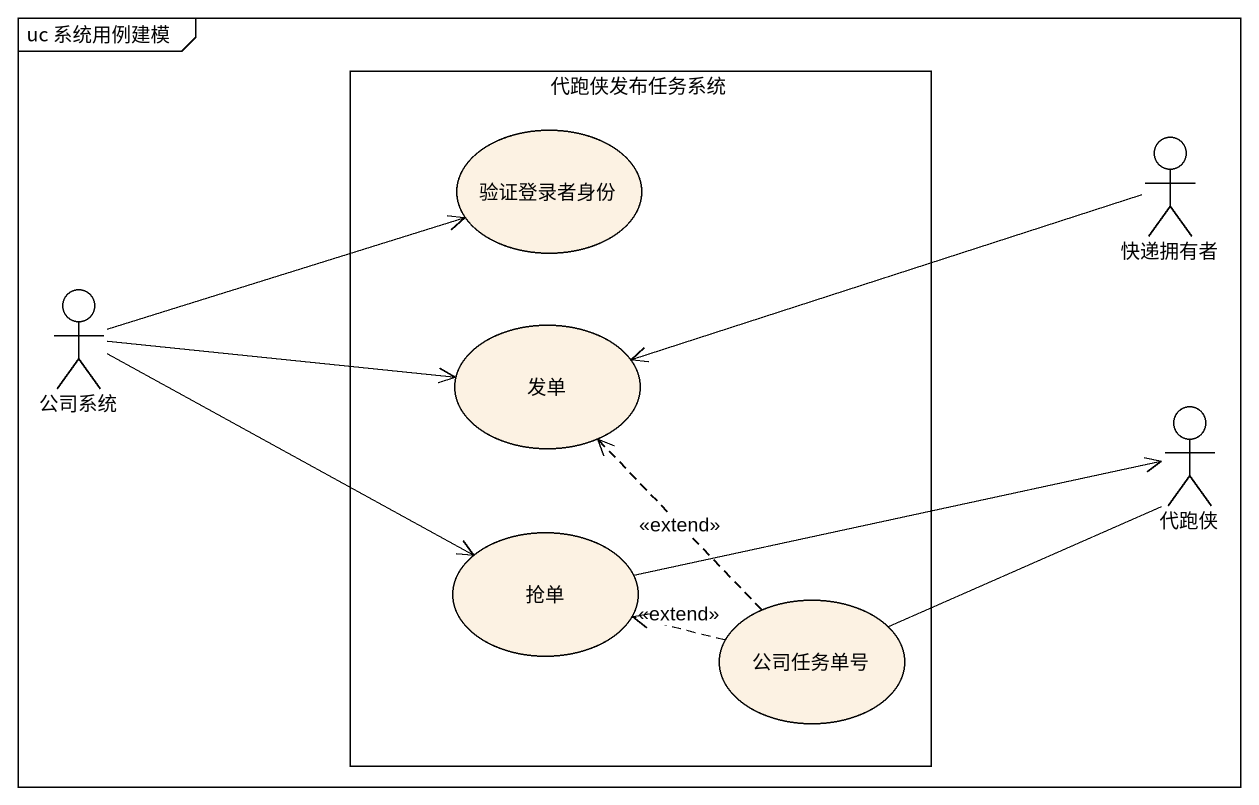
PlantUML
@startuml
mainframe uc 系统用例建模
rectangle 代跑侠发布任务系统 {
  usecase 验证登录者身份
  usecase 发单
  usecase 抢单
  usecase 公司任务单号
}
actor 快递拥有者
actor 公司系统
actor 代跑侠
快递拥有者 -left-> 发单
公司系统 -right-> 验证登录者身份
公司系统 -right-> 发单
公司系统 -right-> 抢单
抢单 -right-> 代跑侠
公司任务单号 .up.> 发单 : <<extend>>
公司任务单号 -right- 代跑侠
公司任务单号 .left.> 抢单 : <<extend>>
@enduml
